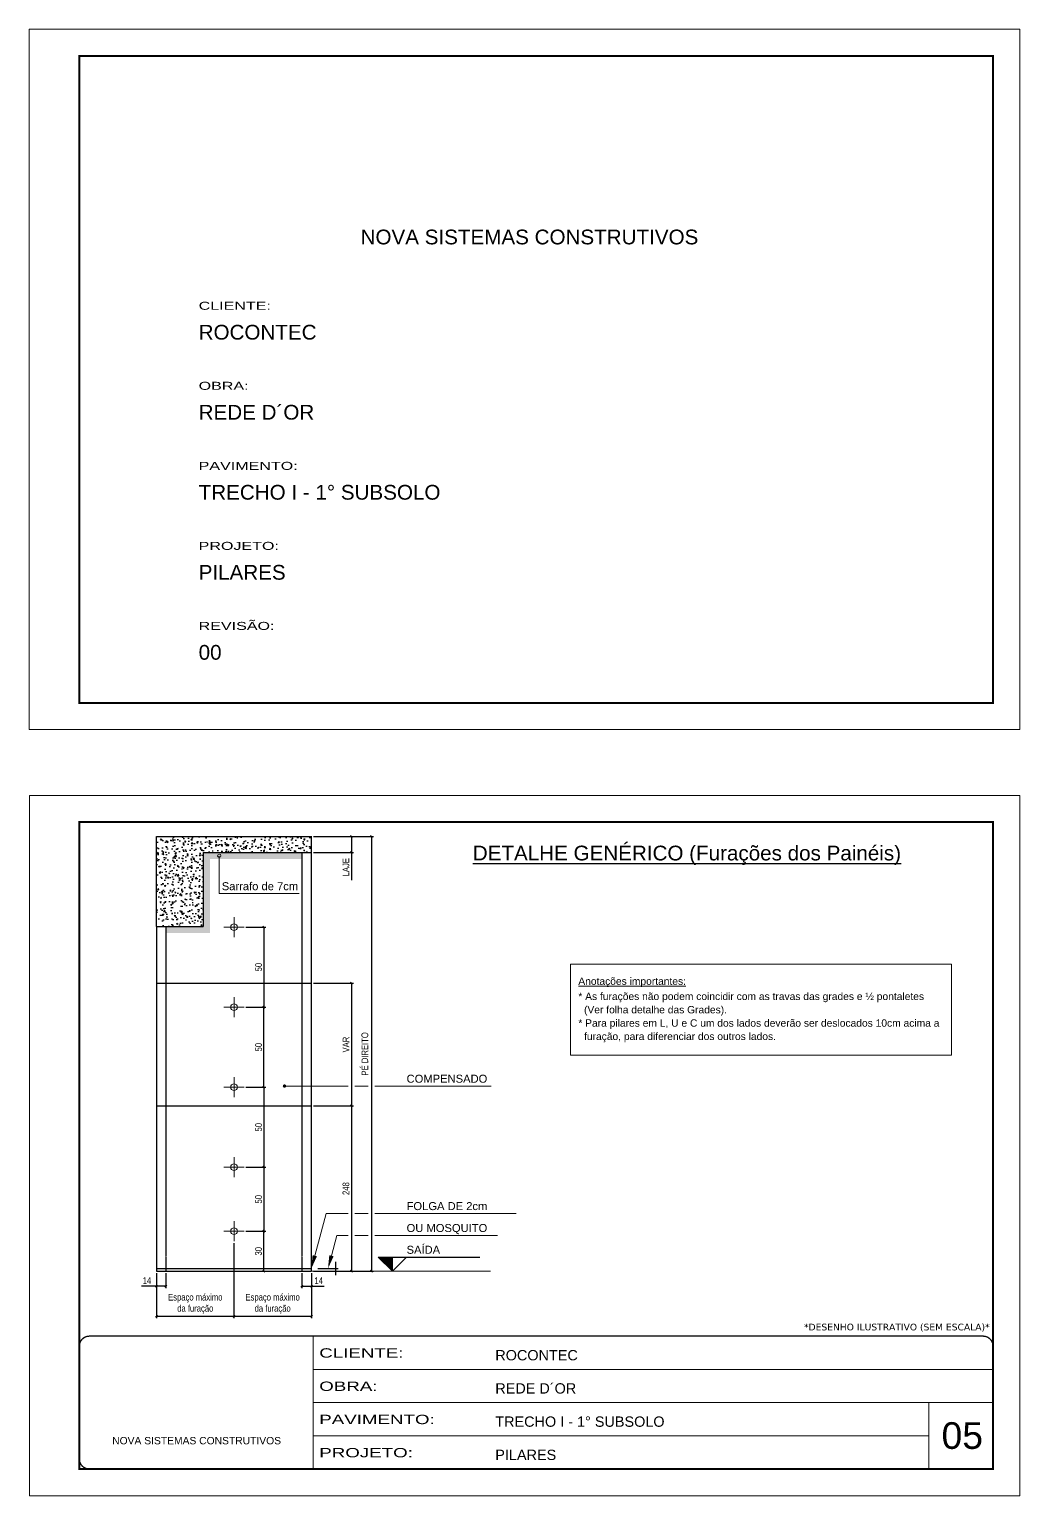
# Model space of a CAD drawing. Extents: x 2949 to 9230, y 1140 to 12527.
# Drawn here: x 2949 to 4434, y 10328 to 12527 of the extents above; entities that cross this region are included whole.
import ezdxf
from ezdxf.enums import TextEntityAlignment as Align

# ---------------------------------------------------------------- set-up
doc = ezdxf.new("R2010")
doc.units = 0
for name, pattern in [('CONTINUO', [0]), ('DASHED', [0.75, 0.5, -0.25]), ('HIDDEN', [0.375, 0.25, -0.125])]:
    doc.linetypes.add(name, pattern=pattern)
for name, color, linetype, lineweight in [('CARIMBO', 255, 'Continuous', 9), ('Folhas', 255, 'Continuous', 9), ('Hachura', 251, 'Continuous', 9), ('SARRAFO DE PRESSAO', 251, 'DASHED', 9)]:
    doc.layers.add(name, color=color, linetype=linetype, lineweight=lineweight)
for name, color, linetype in [('COTA', 241, 'Continuous'), ('NIVEL', 7, 'Continuous'), ('Painéis', 200, 'Continuous'), ('SARR_2.2x7', 40, 'Continuous'), ('SARRAFO', 251, 'Continuous')]:
    doc.layers.add(name, color=color, linetype=linetype)
doc.styles.add('ARIAL', font='arial.ttf')
doc.styles.add('COTA TECNICA-50', font='techl___.ttf', dxfattribs={"height": 10})
doc.styles.add('stylellllll', font='verdana.ttf', dxfattribs={"height": 2})
doc.styles.add('Tecnologia', font='')
doc.styles.get('Tecnologia').set_extended_font_data('Forgotten Futurist')
doc.dimstyles.new('COTA PAINEL-50', dxfattribs={"dimtxt": 10, "dimasz": 3, "dimexe": 3, "dimexo": 3, "dimgap": 3, "dimtad": 1, "dimdec": 1, "dimzin": 12, "dimdsep": 46, "dimtxsty": 'COTA TECNICA-50', "dimblk1": 'OBLIQUE', "dimblk2": 'OBLIQUE', "dimsah": 1, "dimcen": 0.9, "dimclrd": 4, "dimclre": 4, "dimclrt": 240, "dimadec": 1, "dimazin": 3, "dimtfac": 1, "dimtdec": 1, "dimtmove": 0, "dimatfit": 3, "dimfxl": 1, "dimtolj": 1, "dimtzin": 12, "dimarcsym": 0})
pattern_1 = [(50, (-4045.2, -3830.164), (18.218467, -1.593909), [1.905, -20.955]), (355, (-4045.2, -3830.164), (-3.524283, 19.105664), [1.524, -16.764]), (100.451, (-4043.681, -3830.297), (14.69425, 17.511669), [1.619, -17.809]), (46.1842, (-4045.2, -3825.084), (27.107904, -4.204233), [2.8575, -31.4325]), (96.6356, (-4042.94, -3825.434), (23.740423, 24.742556), [2.4285, -26.7135]), (351.184, (-4045.2, -3825.084), (23.74046, 24.74251), [2.286, -25.146]), (21, (-4042.66, -3826.354), (15.161488, -10.226552), [1.905, -20.955]), (326, (-4042.66, -3826.354), (6.180203, 18.418797), [1.524, -16.764]), (71.4514, (-4041.396, -3827.206), (21.341649, 8.192286), [1.619, -17.809]), (37.5, (-4045.1994, -3830.164), (0.3088603, 8.455504), [0, -16.5608, 0, -17.018, 0, -16.8275]), (7.5, (-4045.199, -3830.164), (6.6819663, 10.0180575), [0, -9.7028, 0, -16.1798, 0, -6.4135]), (327.5, (-4050.8636, -3830.164), (13.5590595, -0.5728744), [0, -6.35, 0, -19.812, 0, -26.289]), (317.5, (-4053.404, -3830.164), (14.812918, 2.542649), [0, -8.255, 0, -13.1572, 0, -18.669])]

# ---------------------------------------------------------------- blocks, each defined once
blk = doc.blocks.new('_Oblique')
at = {"color": 0, "linetype": 'ByBlock', "lineweight": -2}
blk.add_line((-0.5, -0.5), (0.5, 0.5), dxfattribs=at)
blk = doc.blocks.new('*D1218')
at = {"layer": 'COTA', "color": 4, "lineweight": -2, "transparency": 16777216}
for p, q in [((3374.9, 11316.6), (3434.9, 11316.6)), ((3431.9, 11316.6), (3431.9, 11292.6)), ((3374.9, 11292.6), (3434.9, 11292.6)), ((3431.9, 11292.6), (3431.9, 11251.2))]:
    blk.add_line(p, q, dxfattribs=at)
at = {"layer": 'Defpoints', "color": 0, "transparency": 16777216}
for p in [(3371.9, 11316.6), (3371.9, 11292.6), (3431.9, 11292.6)]:
    blk.add_point(p, dxfattribs=at)
at = {"layer": 'COTA', "color": 4, "lineweight": -2, "transparency": 16777216, "xscale": 3, "yscale": 3, "zscale": 3}
for p, rotation in [((3431.9, 11316.6), 90), ((3431.9, 11292.6), 270)]:
    blk.add_blockref('_Oblique', p, dxfattribs=dict(at, rotation=rotation))
at = {"layer": 'COTA', "color": 240, "transparency": 16777216, "insert": (3423.8, 11270.4), "char_height": 10, "attachment_point": 5, "rotation": 90, "style": 'COTA TECNICA-50'}
blk.add_mtext('\\A1;LAJE', dxfattribs=at)
blk = doc.blocks.new('*D1198')
at = {"layer": 'COTA', "color": 4, "lineweight": -2, "transparency": 16777216}
for p, q in [((3374.9, 10912.6), (3434.9, 10912.6)), ((3431.9, 10912.6), (3431.9, 10664.6)), ((3374.9, 10664.6), (3434.9, 10664.6))]:
    blk.add_line(p, q, dxfattribs=at)
at = {"layer": 'Defpoints', "color": 0, "transparency": 16777216}
for p in [(3371.9, 10912.6), (3371.9, 10664.6), (3431.9, 10664.6)]:
    blk.add_point(p, dxfattribs=at)
at = {"layer": 'COTA', "color": 4, "lineweight": -2, "transparency": 16777216, "xscale": 3, "yscale": 3, "zscale": 3}
for p, rotation in [((3431.9, 10912.6), 90), ((3431.9, 10664.6), 270)]:
    blk.add_blockref('_Oblique', p, dxfattribs=dict(at, rotation=rotation))
at = {"layer": 'COTA', "color": 240, "transparency": 16777216, "insert": (3423.8, 10788.6), "char_height": 10, "attachment_point": 5, "rotation": 90, "style": 'COTA TECNICA-50'}
blk.add_mtext('\\A1;248', dxfattribs=at)
blk = doc.blocks.new('*D1199')
at = {"layer": 'COTA', "color": 4, "lineweight": -2, "transparency": 16777216}
for p, q in [((3374.9, 11316.6), (3464.9, 11316.6)), ((3461.9, 11316.6), (3461.9, 10664.6)), ((3374.9, 10664.6), (3464.9, 10664.6))]:
    blk.add_line(p, q, dxfattribs=at)
at = {"layer": 'Defpoints', "color": 0, "transparency": 16777216}
for p in [(3371.9, 11316.6), (3371.9, 10664.6), (3461.9, 10664.6)]:
    blk.add_point(p, dxfattribs=at)
at = {"layer": 'COTA', "color": 4, "lineweight": -2, "transparency": 16777216, "xscale": 3, "yscale": 3, "zscale": 3}
for p, rotation in [((3461.9, 11316.6), 90), ((3461.9, 10664.6), 270)]:
    blk.add_blockref('_Oblique', p, dxfattribs=dict(at, rotation=rotation))
at = {"layer": 'COTA', "color": 240, "transparency": 16777216, "insert": (3452.2, 10990.6), "char_height": 10, "attachment_point": 5, "rotation": 90, "style": 'COTA TECNICA-50'}
blk.add_mtext('\\A1;PÉ DIREITO', dxfattribs=at)
blk = doc.blocks.new('Furação')
at = {"color": 2}
for p, q in [((3747.5, 717.9), (3747.5, 702.9)), ((3740, 710.4), (3755, 710.4))]:
    blk.add_line(p, q, dxfattribs=at)
blk.add_circle((3747.5, 710.4), 2.5, dxfattribs=at)
blk = doc.blocks.new('*D1200')
at = {"layer": 'COTA', "color": 4, "lineweight": -2, "transparency": 16777216}
for p, q in [((3255.9, 10706.6), (3255.9, 10594.5)), ((3139.9, 10661.6), (3139.9, 10594.5)), ((3139.9, 10597.5), (3255.9, 10597.5))]:
    blk.add_line(p, q, dxfattribs=at)
at = {"layer": 'Defpoints', "color": 0, "transparency": 16777216}
for p in [(3255.9, 10709.6), (3139.9, 10664.6), (3255.9, 10597.5)]:
    blk.add_point(p, dxfattribs=at)
at = {"layer": 'COTA', "color": 4, "lineweight": -2, "transparency": 16777216, "xscale": 3, "yscale": 3, "zscale": 3, "rotation": 180}
blk.add_blockref('_Oblique', (3139.9, 10597.5), dxfattribs=at)
at = {"layer": 'COTA', "color": 4, "lineweight": -2, "transparency": 16777216, "xscale": 3, "yscale": 3, "zscale": 3}
blk.add_blockref('_Oblique', (3255.9, 10597.5), dxfattribs=at)
at = {"layer": 'COTA', "color": 240, "transparency": 16777216, "insert": (3197.9, 10615.9), "char_height": 10, "attachment_point": 5, "style": 'COTA TECNICA-50'}
blk.add_mtext('\\A1;Espaço máximo\\Pda furação', dxfattribs=at)
blk = doc.blocks.new('*D1201')
at = {"layer": 'COTA', "color": 4, "lineweight": -2, "transparency": 16777216}
for p, q in [((3255.9, 10706.6), (3255.9, 10594.5)), ((3371.9, 10661.6), (3371.9, 10594.5)), ((3255.9, 10597.5), (3371.9, 10597.5))]:
    blk.add_line(p, q, dxfattribs=at)
at = {"layer": 'Defpoints', "color": 0, "transparency": 16777216}
for p in [(3255.9, 10709.6), (3371.9, 10664.6), (3371.9, 10597.5)]:
    blk.add_point(p, dxfattribs=at)
at = {"layer": 'COTA', "color": 4, "lineweight": -2, "transparency": 16777216, "xscale": 3, "yscale": 3, "zscale": 3, "rotation": 180}
blk.add_blockref('_Oblique', (3255.9, 10597.5), dxfattribs=at)
at = {"layer": 'COTA', "color": 4, "lineweight": -2, "transparency": 16777216, "xscale": 3, "yscale": 3, "zscale": 3}
blk.add_blockref('_Oblique', (3371.9, 10597.5), dxfattribs=at)
at = {"layer": 'COTA', "color": 240, "transparency": 16777216, "insert": (3313.9, 10615.9), "char_height": 10, "attachment_point": 5, "style": 'COTA TECNICA-50'}
blk.add_mtext('\\A1;Espaço máximo\\Pda furação', dxfattribs=at)
blk = doc.blocks.new('*D1202')
at = {"layer": 'COTA', "color": 4, "lineweight": -2, "transparency": 16777216}
for p, q in [((3139.9, 10642.5), (3117.4, 10642.5)), ((3139.9, 10661.6), (3139.9, 10639.5)), ((3153.9, 10642.5), (3139.9, 10642.5)), ((3153.9, 10661.6), (3153.9, 10639.5))]:
    blk.add_line(p, q, dxfattribs=at)
at = {"layer": 'Defpoints', "color": 0, "transparency": 16777216}
for p in [(3139.9, 10664.6), (3153.9, 10664.6), (3153.9, 10642.5)]:
    blk.add_point(p, dxfattribs=at)
at = {"layer": 'COTA', "color": 4, "lineweight": -2, "transparency": 16777216, "xscale": 3, "yscale": 3, "zscale": 3, "rotation": 180}
blk.add_blockref('_Oblique', (3139.9, 10642.5), dxfattribs=at)
at = {"layer": 'COTA', "color": 4, "lineweight": -2, "transparency": 16777216, "xscale": 3, "yscale": 3, "zscale": 3}
blk.add_blockref('_Oblique', (3153.9, 10642.5), dxfattribs=at)
at = {"layer": 'COTA', "color": 240, "transparency": 16777216, "insert": (3125.4, 10650.6), "char_height": 10, "attachment_point": 5, "style": 'COTA TECNICA-50'}
blk.add_mtext('\\A1;14', dxfattribs=at)
blk = doc.blocks.new('*D1203')
at = {"layer": 'COTA', "color": 4, "lineweight": -2, "transparency": 16777216}
for p, q in [((3357.9, 10661.6), (3357.9, 10639.5)), ((3357.9, 10642.5), (3371.9, 10642.5)), ((3371.9, 10661.6), (3371.9, 10639.5)), ((3371.9, 10642.5), (3391, 10642.5))]:
    blk.add_line(p, q, dxfattribs=at)
at = {"layer": 'Defpoints', "color": 0, "transparency": 16777216}
for p in [(3357.9, 10664.6), (3371.9, 10664.6), (3371.9, 10642.5)]:
    blk.add_point(p, dxfattribs=at)
at = {"layer": 'COTA', "color": 4, "lineweight": -2, "transparency": 16777216, "xscale": 3, "yscale": 3, "zscale": 3, "rotation": 180}
blk.add_blockref('_Oblique', (3357.9, 10642.5), dxfattribs=at)
at = {"layer": 'COTA', "color": 4, "lineweight": -2, "transparency": 16777216, "xscale": 3, "yscale": 3, "zscale": 3}
blk.add_blockref('_Oblique', (3371.9, 10642.5), dxfattribs=at)
at = {"layer": 'COTA', "color": 240, "transparency": 16777216, "insert": (3382.9, 10650.6), "char_height": 10, "attachment_point": 5, "style": 'COTA TECNICA-50'}
blk.add_mtext('\\A1;14', dxfattribs=at)
blk = doc.blocks.new('*D1204')
at = {"layer": 'COTA', "color": 4, "lineweight": -2, "transparency": 16777216}
for p, q in [((3273.9, 10724.6), (3303.9, 10724.6)), ((3300.9, 10664.6), (3300.9, 10724.6))]:
    blk.add_line(p, q, dxfattribs=at)
at = {"layer": 'Defpoints', "color": 0, "transparency": 16777216}
for p in [(3270.9, 10724.6), (3300.9, 10724.6), (3300.9, 10664.6)]:
    blk.add_point(p, dxfattribs=at)
at = {"layer": 'COTA', "color": 4, "lineweight": -2, "transparency": 16777216, "xscale": 3, "yscale": 3, "zscale": 3}
for p, rotation in [((3300.9, 10724.6), 90), ((3300.9, 10664.6), 270)]:
    blk.add_blockref('_Oblique', p, dxfattribs=dict(at, rotation=rotation))
at = {"layer": 'COTA', "color": 240, "transparency": 16777216, "insert": (3292.7, 10694.6), "char_height": 10, "attachment_point": 5, "rotation": 90, "style": 'COTA TECNICA-50'}
blk.add_mtext('\\A1;30', dxfattribs=at)
blk = doc.blocks.new('*D1205')
at = {"layer": 'COTA', "color": 4, "lineweight": -2, "transparency": 16777216}
for p, q in [((3273.9, 10820.6), (3303.9, 10820.6)), ((3300.9, 10820.6), (3300.9, 10724.6)), ((3273.9, 10724.6), (3303.9, 10724.6))]:
    blk.add_line(p, q, dxfattribs=at)
at = {"layer": 'Defpoints', "color": 0, "transparency": 16777216}
for p in [(3270.9, 10820.6), (3270.9, 10724.6), (3300.9, 10724.6)]:
    blk.add_point(p, dxfattribs=at)
at = {"layer": 'COTA', "color": 4, "lineweight": -2, "transparency": 16777216, "xscale": 3, "yscale": 3, "zscale": 3}
for p, rotation in [((3300.9, 10820.6), 90), ((3300.9, 10724.6), 270)]:
    blk.add_blockref('_Oblique', p, dxfattribs=dict(at, rotation=rotation))
at = {"layer": 'COTA', "color": 240, "transparency": 16777216, "insert": (3292.8, 10772.6), "char_height": 10, "attachment_point": 5, "rotation": 90, "style": 'COTA TECNICA-50'}
blk.add_mtext('\\A1;50', dxfattribs=at)
blk = doc.blocks.new('*D1206')
at = {"layer": 'COTA', "color": 4, "lineweight": -2, "transparency": 16777216}
for p, q in [((3273.9, 10940.6), (3303.9, 10940.6)), ((3300.9, 10940.6), (3300.9, 10820.6)), ((3273.9, 10820.6), (3303.9, 10820.6))]:
    blk.add_line(p, q, dxfattribs=at)
at = {"layer": 'Defpoints', "color": 0, "transparency": 16777216}
for p in [(3270.9, 10940.6), (3270.9, 10820.6), (3300.9, 10820.6)]:
    blk.add_point(p, dxfattribs=at)
at = {"layer": 'COTA', "color": 4, "lineweight": -2, "transparency": 16777216, "xscale": 3, "yscale": 3, "zscale": 3}
for p, rotation in [((3300.9, 10940.6), 90), ((3300.9, 10820.6), 270)]:
    blk.add_blockref('_Oblique', p, dxfattribs=dict(at, rotation=rotation))
at = {"layer": 'COTA', "color": 240, "transparency": 16777216, "insert": (3292.8, 10880.6), "char_height": 10, "attachment_point": 5, "rotation": 90, "style": 'COTA TECNICA-50'}
blk.add_mtext('\\A1;50', dxfattribs=at)
blk = doc.blocks.new('*D1207')
at = {"layer": 'COTA', "color": 4, "lineweight": -2, "transparency": 16777216}
for p, q in [((3273.9, 11060.6), (3303.9, 11060.6)), ((3300.9, 10940.6), (3300.9, 11060.6)), ((3273.9, 10940.6), (3303.9, 10940.6))]:
    blk.add_line(p, q, dxfattribs=at)
at = {"layer": 'Defpoints', "color": 0, "transparency": 16777216}
for p in [(3270.9, 11060.6), (3300.9, 11060.6), (3270.9, 10940.6)]:
    blk.add_point(p, dxfattribs=at)
at = {"layer": 'COTA', "color": 4, "lineweight": -2, "transparency": 16777216, "xscale": 3, "yscale": 3, "zscale": 3}
for p, rotation in [((3300.9, 11060.6), 90), ((3300.9, 10940.6), 270)]:
    blk.add_blockref('_Oblique', p, dxfattribs=dict(at, rotation=rotation))
at = {"layer": 'COTA', "color": 240, "transparency": 16777216, "insert": (3292.8, 11000.6), "char_height": 10, "attachment_point": 5, "rotation": 90, "style": 'COTA TECNICA-50'}
blk.add_mtext('\\A1;50', dxfattribs=at)
blk = doc.blocks.new('*D1208')
at = {"layer": 'COTA', "color": 4, "lineweight": -2, "transparency": 16777216}
for p, q in [((3273.9, 11180.6), (3303.9, 11180.6)), ((3300.9, 11180.6), (3300.9, 11060.6)), ((3273.9, 11060.6), (3303.9, 11060.6))]:
    blk.add_line(p, q, dxfattribs=at)
at = {"layer": 'Defpoints', "color": 0, "transparency": 16777216}
for p in [(3270.9, 11180.6), (3270.9, 11060.6), (3300.9, 11060.6)]:
    blk.add_point(p, dxfattribs=at)
at = {"layer": 'COTA', "color": 4, "lineweight": -2, "transparency": 16777216, "xscale": 3, "yscale": 3, "zscale": 3}
for p, rotation in [((3300.9, 11180.6), 90), ((3300.9, 11060.6), 270)]:
    blk.add_blockref('_Oblique', p, dxfattribs=dict(at, rotation=rotation))
at = {"layer": 'COTA', "color": 240, "transparency": 16777216, "insert": (3292.8, 11120.6), "char_height": 10, "attachment_point": 5, "rotation": 90, "style": 'COTA TECNICA-50'}
blk.add_mtext('\\A1;50', dxfattribs=at)
blk = doc.blocks.new('_Dot')
at = {"color": 0, "linetype": 'ByBlock', "lineweight": -2}
blk.add_line((-0.5, 0), (-1, 0), dxfattribs=at)
at = {"color": 0, "linetype": 'ByBlock', "const_width": 0.5}
blk.add_lwpolyline([(-0.25, 0, 1), (0.25, 0, 1)], format="xyb", close=True, dxfattribs=at)
blk = doc.blocks.new('*D1209')
at = {"layer": 'COTA', "color": 4, "lineweight": -2, "transparency": 16777216}
for p, q in [((3374.9, 11096.4), (3434.9, 11096.4)), ((3431.9, 11096.4), (3431.9, 10912.6)), ((3374.9, 10912.6), (3434.9, 10912.6))]:
    blk.add_line(p, q, dxfattribs=at)
at = {"layer": 'Defpoints', "color": 0, "transparency": 16777216}
for p in [(3371.9, 11096.4), (3371.9, 10912.6), (3431.9, 10912.6)]:
    blk.add_point(p, dxfattribs=at)
at = {"layer": 'COTA', "color": 4, "lineweight": -2, "transparency": 16777216, "xscale": 3, "yscale": 3, "zscale": 3}
for p, rotation in [((3431.9, 11096.4), 90), ((3431.9, 10912.6), 270)]:
    blk.add_blockref('_Oblique', p, dxfattribs=dict(at, rotation=rotation))
at = {"layer": 'COTA', "color": 240, "transparency": 16777216, "insert": (3423.8, 11004.5), "char_height": 10, "attachment_point": 5, "rotation": 90, "style": 'COTA TECNICA-50'}
blk.add_mtext('\\A1;VAR', dxfattribs=at)
blk = doc.blocks.new('9999999999')
at = {"color": 30, "linetype": 'CONTINUO'}
for p, q in [((98564.6, 34230.2), (98564.6, 34429.4)), ((98564.6, 34379.6), (99584, 34379.6)), ((98564.6, 34329.8), (99488, 34329.8)), ((99584, 34329.8), (99488, 34329.8)), ((99488, 34329.8), (99488, 34230.2)), ((98564.6, 34280), (99488, 34280))]:
    blk.add_line(p, q, dxfattribs=at)
at = {"color": 30, "linetype": 'CONTINUO', "const_width": 2}
blk.add_lwpolyline([(99584, 34230.2), (99584, 34414.4, 0.414214), (99569, 34429.4), (98229, 34429.4, 0.414214), (98214, 34414.4), (98214, 34245.2, 0.414214), (98229, 34230.2), (99584, 34230.2)], format="xyb", dxfattribs=at)
at = {"layer": 'Folhas'}
blk.add_lwpolyline([(98139, 34190.2), (99624, 34190.2), (99624, 35240.2), (98139, 35240.2)], close=True, dxfattribs=at)
at = {"layer": 'Folhas', "color": 30, "const_width": 3}
blk.add_lwpolyline([(98214, 34230.2), (99584, 34230.2), (99584, 35200.2), (98214, 35200.2)], close=True, dxfattribs=at)
at = {"color": 7, "linetype": 'Continuous', "ltscale": 5, "style": 'ARIAL'}
for s, height, p in [('ROCONTEC', 15.48, (98837.7, 34393.1)), ('REDE D´OR', 15.48, (98837.7, 34343.3)), ('TRECHO I - 1° SUBSOLO', 15.483, (98837.7, 34293.5)), ('NOVA SISTEMAS CONSTRUTIVOS', 11.059, (98263.2, 34267.2)), ('PILARES', 15.48, (98837.7, 34243.7))]:
    blk.add_text(s, height=height, dxfattribs=at).set_placement(p)
at = {"layer": 'Folhas', "color": 7, "style": 'Tecnologia', "width": 1.5}
for s, p in [('CLIENTE:', (98573.7, 34397.2)), ('OBRA:', (98573.7, 34347.3)), ('PAVIMENTO:', (98573.7, 34297.5)), ('PROJETO:', (98573.7, 34247.7))]:
    blk.add_text(s, height=14, dxfattribs=at).set_placement(p)

msp = doc.modelspace()

# ---------------------------------------------------------------- hatches: boundary and pattern name
at = {"layer": 'COTA'}
h = msp.add_hatch(dxfattribs=at)
h.set_pattern_fill('AR-CONC', color=256, scale=0.1, style=0)
h.set_pattern_definition(pattern_1)
h.paths.add_polyline_path([(3209.89, 11292.64), (3288.89, 11292.64), (3288.89, 11316.64), (3139.89, 11316.64), (3139.89, 11181.64), (3209.89, 11181.64)])
h = msp.add_hatch(dxfattribs=at)
h.set_pattern_fill('AR-CONC', color=256, scale=0.1, style=0)
h.set_pattern_definition(pattern_1)
h.paths.add_polyline_path([(3288.89, 11316.64), (3288.89, 11292.64), (3371.89, 11292.64), (3371.89, 11316.64)])
at = {"layer": 'NIVEL'}
msp.add_hatch(color=256, dxfattribs=at).paths.add_polyline_path([(3472.3, 10685.85), (3493.51, 10664.64), (3493.51, 10685.85)])
at = {"layer": 'SARRAFO'}
msp.add_hatch(color=256, dxfattribs=at).paths.add_polyline_path([(3209.89, 11181.64), (3153.89, 11181.64), (3153.89, 11171.64), (3219.89, 11171.64), (3219.89, 11282.64), (3233.89, 11282.64), (3233.89, 11285.14, -0.4142136), (3231.39, 11287.64, -1), (3236.39, 11287.64, -0.4142136), (3233.89, 11285.14), (3233.89, 11282.64), (3357.89, 11282.64), (3357.89, 11292.64), (3209.89, 11292.64)])

# ---------------------------------------------------------------- linework, layer by layer
for p, q in [((3381.89, 10668.64), (3411.89, 10668.64)), ((3407.89, 10678.64), (3407.89, 10658.64))]:
    msp.add_line(p, q)
at = {"layer": 'COTA'}
for p, q in [((3139.89, 11316.64), (3371.89, 11316.64)), ((3139.89, 11181.64), (3139.89, 11316.64)), ((3371.89, 11316.64), (3371.89, 11292.64))]:
    msp.add_line(p, q, dxfattribs=at)
at = {"layer": 'Folhas'}
msp.add_lwpolyline([(2949.03, 11476.73), (4434.03, 11476.73), (4434.03, 12526.73), (2949.03, 12526.73)], close=True, dxfattribs=at)
at = {"layer": 'Folhas', "color": 30, "const_width": 3}
msp.add_lwpolyline([(3024.03, 11516.73), (4394.03, 11516.73), (4394.03, 12486.73), (3024.03, 12486.73)], close=True, dxfattribs=at)
at = {"layer": 'Folhas', "color": 30}
msp.add_lwpolyline([(3760.51, 11125.19), (4331.72, 11125.19), (4331.72, 10988.69), (3760.51, 10988.69)], close=True, dxfattribs=at)
at = {"layer": 'Hachura'}
for p, q in [((3233.89, 11287.64), (3233.89, 11230.96)), ((3233.89, 11230.96), (3353.57, 11230.96)), ((3336.64, 10942.33), (3426.89, 10942.33)), ((3436.89, 10942.33), (3456.89, 10942.33)), ((3466.89, 10942.33), (3641.36, 10942.33)), ((3377.06, 10687.96), (3394.05, 10751.34)), ((3394.05, 10751.34), (3426.89, 10751.34)), ((3436.89, 10751.34), (3456.89, 10751.34)), ((3466.89, 10751.34), (3679.27, 10751.34)), ((3402.06, 10687.96), (3410.25, 10718.5)), ((3410.25, 10718.5), (3426.89, 10718.5)), ((3436.89, 10718.5), (3456.89, 10718.5)), ((3466.89, 10718.5), (3651.27, 10718.5))]:
    msp.add_line(p, q, dxfattribs=at)
at = {"layer": 'Hachura', "ltscale": 0.5}
msp.add_lwpolyline([(3371.89, 10664.64), (3640.7, 10664.64)], dxfattribs=at)
at = {"layer": 'Hachura'}
msp.add_circle((3233.89, 11287.64), 2.5, dxfattribs=at)
for points in [[(3380.28, 10687.1), (3371.89, 10668.64), (3373.84, 10688.82)], [(3405.28, 10687.1), (3396.89, 10668.64), (3398.84, 10688.82)]]:
    msp.add_solid(points, dxfattribs=at)
at = {"layer": 'NIVEL'}
for p, q in [((3493.51, 10664.64), (3472.3, 10685.85)), ((3472.3, 10685.85), (3624.51, 10685.85)), ((3493.51, 10664.64), (3514.73, 10685.85)), ((3493.51, 10664.64), (3493.51, 10685.85))]:
    msp.add_line(p, q, dxfattribs=at)
at = {"layer": 'Painéis'}
for p, q in [((3209.89, 11292.64), (3371.89, 11292.64)), ((3209.89, 11292.64), (3209.89, 11181.64)), ((3371.89, 11292.64), (3371.89, 10664.64)), ((3139.89, 11181.64), (3209.89, 11181.64)), ((3139.89, 11181.64), (3139.89, 10664.64)), ((3139.89, 11096.35), (3371.89, 11096.35)), ((3139.89, 10912.64), (3371.89, 10912.64)), ((3139.89, 10668.64), (3371.89, 10668.64)), ((3139.89, 10664.64), (3371.89, 10664.64))]:
    msp.add_line(p, q, dxfattribs=at)
at = {"layer": 'SARR_2.2x7', "linetype": 'HIDDEN'}
for p, q in [((3357.89, 11292.64), (3357.89, 10664.64)), ((3153.89, 11181.64), (3153.89, 10664.64))]:
    msp.add_line(p, q, dxfattribs=at)

# ---------------------------------------------------------------- block references
at = {"layer": 'CARIMBO', "xscale": 2, "yscale": 2, "zscale": 2}
for p in [(-4239.06, 9759.86), (-4239.06, 9639.86), (-4239.06, 9519.86), (-4239.06, 9399.86), (-4239.06, 9303.86)]:
    msp.add_blockref('Furação', p, dxfattribs=at)
at = {"layer": 'Hachura', "xscale": 5, "yscale": 5, "zscale": 5, "rotation": 180}
msp.add_blockref('_Dot', (3331.64, 10942.33), dxfattribs=at)
at = {"layer": 'SARRAFO DE PRESSAO', "color": 6, "linetype": 'ByBlock'}
msp.add_blockref('9999999999', (-95189.94, -23862.05), dxfattribs=at)

# ---------------------------------------------------------------- texts
at = {"color": 0, "linetype": 'Continuous', "ltscale": 5, "style": 'ARIAL'}
for s, height, p in [('NOVA SISTEMAS CONSTRUTIVOS', 22.1184, (3445.77, 12204.31)), ('ROCONTEC', 22.118, (3202.93, 12061.54)), ('REDE D´OR', 22.118, (3202.93, 11941.54)), ('TRECHO I - 1° SUBSOLO', 22.1184, (3202.93, 11821.54)), ('PILARES', 22.118, (3202.93, 11701.54)), ('00', 22.118, (3202.93, 11581.54))]:
    msp.add_text(s, height=height, dxfattribs=at).set_placement(p)
msp.add_text('%%UDETALHE GENÉRICO (Furações dos Painéis)', height=22.1184, dxfattribs=at).set_placement((3935.07, 11280.62), align=Align.CENTER)
at = {"layer": 'CARIMBO', "color": 0, "linetype": 'Continuous', "ltscale": 5, "style": 'ARIAL'}
for s, p in [('Sarrafo de 7cm', (3237.57, 11235.96)), ('COMPENSADO', (3514.73, 10947.33)), ('FOLGA DE 2cm', (3514.73, 10756.34)), ('OU MOSQUITO', (3514.73, 10723.5)), ('SAÍDA', (3514.73, 10690.85))]:
    msp.add_text(s, height=12, dxfattribs=at).set_placement(p)
at = {"layer": 'CARIMBO', "style": 'stylellllll'}
msp.add_text('*DESENHO ILUSTRATIVO (SEM ESCALA)*', height=10, dxfattribs=at).set_placement((4389.03, 10575.98), align=Align.RIGHT)
at = {"layer": 'CARIMBO', "style": 'ARIAL'}
msp.add_text('05', height=40, dxfattribs=at).set_placement((4316.89, 10398.3))
msp.add_text('05', height=40, dxfattribs=at).set_placement((4316.89, 10398.3))
at = {"layer": 'Folhas', "color": 30, "style": 'Tecnologia', "width": 1.5}
for s, p in [('CLIENTE:', (3202.93, 12106.24)), ('OBRA:', (3202.93, 11986.24)), ('PAVIMENTO:', (3202.93, 11866.24)), ('PROJETO:', (3202.93, 11746.24)), ('REVISÃO:', (3202.93, 11626.24))]:
    msp.add_text(s, height=12, dxfattribs=at).set_placement(p)
at = {"layer": 'Folhas', "color": 7, "style": 'ARIAL'}
for s, p in [('%%UAnotações importantes:', (3772.26, 11094.07)), ('* As furações não podem coincidir com as travas das grades e ½ pontaletes', (3772.26, 11071.32)), ('  (Ver folha detalhe das Grades).', (3772.26, 11051.32)), ('* Para pilares em L, U e C um dos lados deverão ser deslocados 10cm acima a', (3772.26, 11031.32)), ('  furação, para diferenciar dos outros lados.', (3772.26, 11011.32))]:
    msp.add_text(s, height=11, dxfattribs=at).set_placement(p)

# ---------------------------------------------------------------- dimensions: what is measured, and where the dimension line sits
at = {"layer": 'COTA'}
for base, p1, p2, text, picture, middle in [((3431.89, 11292.64), (3371.89, 11316.64), (3371.89, 11292.64), 'LAJE', '*D1218', (3431.89, 11270.41)), ((3431.89, 10912.64), (3371.89, 11096.35), (3371.89, 10912.64), 'VAR', '*D1209', (3431.89, 11004.5))]:
    dim = msp.add_linear_dim(base=base, p1=p1, p2=p2, angle=90, text=text, dimstyle='COTA PAINEL-50', dxfattribs=at)
    dim.commit()
    dim.dimension.update_dxf_attribs({"geometry": picture, "text_midpoint": middle, "dimtype": 160})
for base, p1, p2, text, picture, middle in [((3461.89, 10664.64), (3371.89, 11316.64), (3371.89, 10664.64), 'PÉ DIREITO', '*D1199', (3452.21, 10990.64)), ((3300.89, 11060.64), (3270.89, 11180.64), (3270.89, 11060.64), '50', '*D1208', (3292.78, 11120.64)), ((3300.89, 11060.64), (3270.89, 10940.64), (3270.89, 11060.64), '50', '*D1207', (3292.78, 11000.64)), ((3300.89, 10820.64), (3270.89, 10940.64), (3270.89, 10820.64), '50', '*D1206', (3292.78, 10880.64)), ((3300.89, 10724.64), (3270.89, 10820.64), (3270.89, 10724.64), '50', '*D1205', (3292.78, 10772.64)), ((3300.89, 10724.64), (3300.89, 10664.64), (3270.89, 10724.64), '30', '*D1204', (3292.67, 10694.64))]:
    dim = msp.add_linear_dim(base=base, p1=p1, p2=p2, angle=90, text=text, dimstyle='COTA PAINEL-50', dxfattribs=at)
    dim.commit()
    dim.dimension.update_dxf_attribs({"geometry": picture, "text_midpoint": middle})
dim = msp.add_linear_dim(base=(3431.89, 10664.64), p1=(3371.89, 10912.64), p2=(3371.89, 10664.64), angle=90, dimstyle='COTA PAINEL-50', dxfattribs=at)
dim.commit()
dim.dimension.update_dxf_attribs({"geometry": '*D1198', "text_midpoint": (3423.79, 10788.64)})
for base, p1, p2, picture, middle in [((3255.89, 10597.51), (3139.89, 10664.64), (3255.89, 10709.64), '*D1200', (3197.89, 10597.51)), ((3371.89, 10597.51), (3255.89, 10709.64), (3371.89, 10664.64), '*D1201', (3313.89, 10597.51))]:
    dim = msp.add_linear_dim(base=base, p1=p1, p2=p2, text='Espaço máximo\\Pda furação', dimstyle='COTA PAINEL-50', dxfattribs=at)
    dim.commit()
    dim.dimension.update_dxf_attribs({"geometry": picture, "text_midpoint": middle, "dimtype": 160})
dim = msp.add_linear_dim(base=(3153.89, 10642.51), p1=(3139.89, 10664.64), p2=(3153.89, 10664.64), dimstyle='COTA PAINEL-50', dxfattribs=at)
dim.commit()
dim.dimension.update_dxf_attribs({"geometry": '*D1202', "text_midpoint": (3125.44, 10642.51), "dimtype": 160})
dim = msp.add_linear_dim(base=(3371.89, 10642.51), p1=(3357.89, 10664.64), p2=(3371.89, 10664.64), dimstyle='COTA PAINEL-50', dxfattribs=at)
dim.commit()
dim.dimension.update_dxf_attribs({"geometry": '*D1203', "text_midpoint": (3382.95, 10650.59)})

doc.saveas('drawing.dxf')
